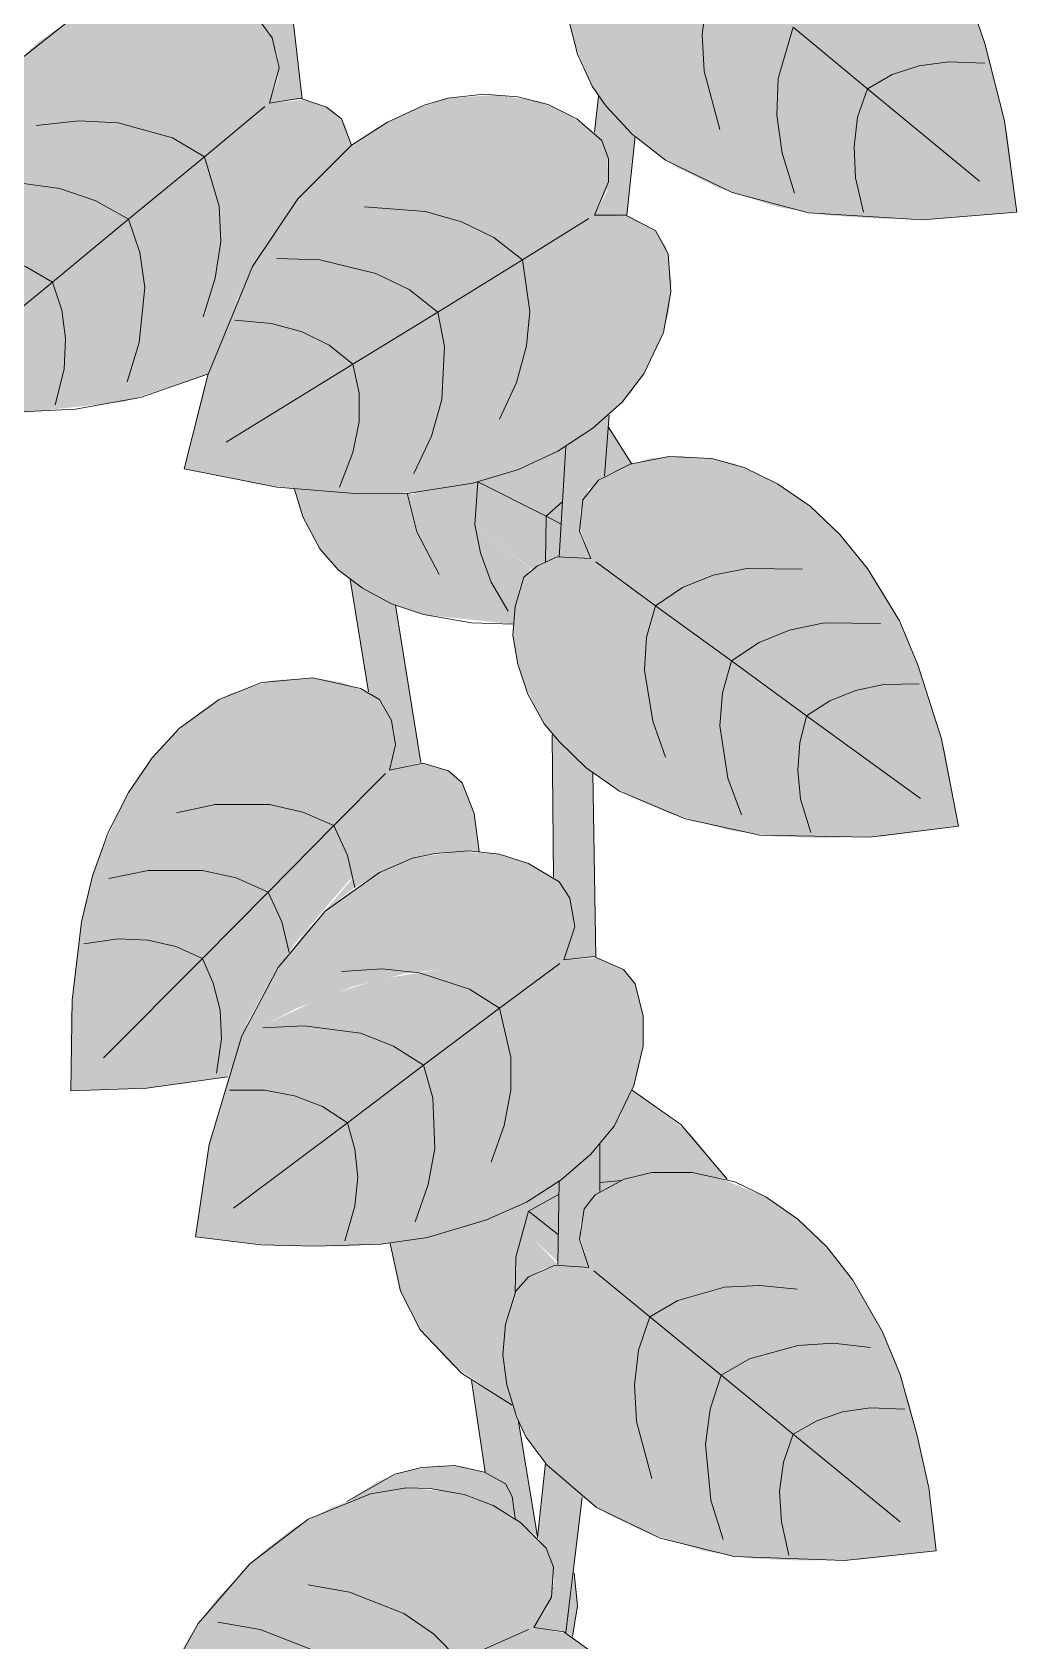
# Model space of a CAD drawing. Header units: millimetres. Extents: x -4 to 8794, y -6642 to 2653.
# Drawn here: x 3324.9 to 3470.1, y -4641.9 to -4404.8 of the extents above; entities that cross this region are included whole.
import ezdxf

# ---------------------------------------------------------------- set-up
doc = ezdxf.new("R2010")
doc.units = ezdxf.units.MM
doc.layers.add('VEG-HOJAS', color=117, linetype='Continuous', lineweight=18, true_color=0x2e5e38)
doc.layers.add('VEG-NERVIOS', color=115, linetype='Continuous', lineweight=9, true_color=0x528c5c)
doc.layers.add('VEG-RELLENO', color=253, linetype='Continuous', true_color=0x96c896)

# ---------------------------------------------------------------- blocks, each defined once
blk = doc.blocks.new('VEG_Pothos_colgante_ALZADO')
at = {"layer": 'VEG-RELLENO', "true_color": 0x87a96a}
h = blk.add_hatch(color=63, dxfattribs=at)
h.dxf.hatch_style = 1
h.paths.add_polyline_path([(113.2, -617.8), (123.3, -613), (126.5, -613.9), (128.5, -613.4), (130.6, -612.4), (132.7, -610.1), (134.4, -614.1), (115.7, -623.3), (106, -626.8), (104, -626.8), (102.4, -625.6), (102.1, -623.3), (103.4, -621.4)])
h.paths.add_polyline_path([(158.5, -598.1), (170.7, -597), (174, -597.6), (173.6, -601.8), (170.7, -600.2), (167.1, -600.1), (165.3, -601.1), (163.7, -603.3), (156.3, -604.9)])
h.paths.add_polyline_path([(201.4, -610.5), (210, -616.9), (210.4, -619.8), (212.5, -622.7), (216.6, -624.5), (213.2, -627.5), (203.6, -619.6)])
h.paths.add_polyline_path([(237.2, -643.6), (246.5, -656.2), (243.6, -659.4), (242, -655.9), (239.4, -653.7), (236.7, -652.9), (229.5, -643.9)])
h.paths.add_polyline_path([(260, -690.9), (260.1, -702.1), (257.6, -706), (257.5, -709.6), (253.6, -707.6), (254.1, -700.7)])
h.paths.add_polyline_path([(252.9, -740.1), (245.8, -764.7), (241.3, -764.2), (243.6, -760.7), (243.9, -756.1), (242.8, -753.7), (248.4, -733.8)])
h.paths.add_polyline_path([(237.2, -802.7), (235.2, -803.8), (233.5, -806.6), (232.9, -810), (233.7, -813.4), (229.2, -812.2), (232.4, -795.7), (239.2, -792.1)])
h.paths.add_polyline_path([(229.3, -842.3), (226, -858.4), (221.5, -858), (223.7, -854.1), (223.8, -850.5), (222, -847.6), (224.5, -835.7)])
h.paths.add_polyline_path([(221.4, -883.5), (219.7, -893.7), (216.9, -895.6), (215.5, -898.9), (215.3, -902.6), (216.7, -906.2), (211.9, -905.7), (214.6, -887.5)])
h.paths.add_polyline_path([(213.8, -939), (212.6, -950.6), (207.8, -950.6), (209.7, -947.1), (210, -944.9), (209.7, -941.3), (207.8, -938.4), (208.4, -933.1)])
h.paths.add_polyline_path([(210, -980.1), (209.3, -989.1), (206.9, -991), (205.7, -994.2), (205.7, -997.8), (207.3, -1001.2), (202.6, -1001), (203.6, -984.7)])
h.paths.add_polyline_path([(207.6, -1032.8), (208, -1060), (203.3, -1060.4), (204.9, -1055.5), (204.2, -1051.3), (201.8, -1048.2), (201.6, -1027.2)])
h.paths.add_polyline_path([(208.6, -1087.6), (208.6, -1094.5), (206.7, -1096.3), (205.7, -1099.5), (205.7, -1102.3), (207, -1105.7), (202.4, -1105.3), (202.6, -1093)])
h.paths.add_polyline_path([(206, -1139.6), (203.6, -1159.5), (198.9, -1158.8), (201.1, -1155.6), (201.9, -1151.8), (201.2, -1148), (199.4, -1145.5), (200.6, -1134.5)])
h.paths.add_polyline_path([(200, -1184.9), (198.4, -1195.1), (195.6, -1199.2), (195.3, -1203.1), (191.5, -1201), (193.2, -1189.4)])
h = blk.add_hatch(color=63, dxfattribs=at)
h.dxf.hatch_style = 1
h.paths.add_polyline_path([(83.9, -618.1), (95.8, -608.3), (97.8, -614.5), (91.2, -620), (80.8, -620)])
h.paths.add_polyline_path([(143, -616.3), (149.3, -625.5), (146.6, -628.9), (144.7, -625.3), (140.1, -622.5), (133.8, -614.4), (134.4, -614.1), (136.4, -615.9), (138.6, -616.8)])
h.paths.add_polyline_path([(169.3, -666.8), (168.2, -670.9), (169.4, -674.6), (165.3, -674.4), (162.3, -665.1), (165.7, -657.3)])
h.paths.add_polyline_path([(175.9, -702.5), (176.3, -719.2), (171.9, -719.5), (173.1, -716.5), (173, -714.1), (172.2, -711.3), (170.2, -709.4), (169.6, -698.6)])
h.paths.add_polyline_path([(175.1, -744.1), (173.9, -760.2), (172.3, -761.7), (171.2, -764.1), (171.3, -768.2), (167.3, -766.5), (168.7, -749.1)])
h.paths.add_polyline_path([(170.9, -799.8), (168, -826), (163.3, -826.6), (164.8, -822.1), (164.4, -818.7), (163.3, -815.7), (165.4, -793.9)])
h.paths.add_polyline_path([(162.4, -871.1), (159.7, -873.1), (158.8, -875), (158.7, -878.1), (160.1, -881.3), (155.7, -881.5), (157, -864.8), (163.4, -860.7)])
h.paths.add_polyline_path([(162, -909.9), (164.7, -933.5), (159.9, -934.1), (161.2, -930.3), (161.1, -927.2), (159.9, -923.6), (157, -921.1), (155.6, -904.8)])
h.paths.add_polyline_path([(178.5, -1008.1), (182.2, -1031.3), (177.6, -1032.4), (178.5, -1028.7), (178.3, -1026.7), (176.7, -1022.7), (174.5, -1020.9), (171.8, -1004.3)])
h.paths.add_polyline_path([(196.6, -1128.4), (199.4, -1145.4), (196.1, -1142.7), (195.7, -1139.5), (194.7, -1137.6), (191.7, -1135.9), (189.7, -1122.4), (195.7, -1126)])
h.paths.add_polyline_path([(206.1, -1187.1), (204.5, -1189.9), (204.2, -1194.2), (200.8, -1194.3), (200, -1184.9), (204.9, -1179)])
h.paths.add_polyline_path([(203.2, -1265.4), (199.5, -1280.6), (197.2, -1281.9), (195.3, -1285.4), (194.8, -1287.3), (195.3, -1290.9), (191, -1289.3), (196.1, -1269.7)])
h.paths.add_polyline_path([(188.8, -1323.6), (186.7, -1336.5), (182.1, -1336.2), (184, -1333.2), (184.4, -1331.3), (184.1, -1327.5), (182.4, -1325.2), (184.1, -1317.1)])
h.paths.add_polyline_path([(184.4, -1361.4), (183.7, -1380), (181.8, -1381.8), (180.8, -1385.5), (180.9, -1387.3), (182.1, -1390.5), (177.6, -1390), (178.2, -1366)])
h.paths.add_polyline_path([(183.7, -1420.4), (183.7, -1433.6), (179.3, -1435), (179.9, -1430.4), (177.7, -1425), (177.7, -1415)])
h.paths.add_polyline_path([(105.9, -608.1), (101.8, -611.2), (100.5, -607.3), (102.4, -606.4), (104.1, -604.5)])
at = {"layer": 'VEG-RELLENO', "true_color": 0x6ba263}
h = blk.add_hatch(color=83, dxfattribs=at)
h.dxf.hatch_style = 1
h.paths.add_polyline_path([(270.1, -950.2), (258.2, -951.2), (249.3, -951.1), (241.8, -950.6), (234.8, -949.4), (225.9, -946.5), (220, -943.6), (215, -940), (210.7, -935.9), (207.5, -931.6), (204.8, -925.3), (203.7, -919.1), (204.1, -914.5), (205.6, -909.5), (207.5, -907.4), (212.2, -905.6), (216.7, -906.2), (215.2, -901.2), (216, -897.2), (217.6, -894.9), (222.1, -892.6), (226.5, -891.5), (231, -891.4), (235.9, -892.1), (239.2, -893), (244.1, -895.4), (248.9, -898.9), (253.4, -903.1), (257.4, -908.3), (260.9, -914.3), (263.9, -920.6), (266.1, -927.7), (268.7, -938.6)])
h.paths.add_polyline_path([(232.1, -912.1), (238.8, -918.3), (246.3, -923.3), (254.2, -927.3), (262.9, -930.1), (256.2, -923.9), (248.8, -919), (240.8, -914.9)], flags=0)
at = {"layer": 'VEG-RELLENO', "true_color": 0xced696}
h = blk.add_hatch(color=71, dxfattribs=at)
h.dxf.hatch_style = 1
h.paths.add_polyline_path([(232.1, -912.1), (240.8, -914.9), (248.8, -919), (256.2, -923.9), (262.9, -930.1), (254.2, -927.3), (246.3, -923.3), (238.8, -918.3)])
at = {"layer": 'VEG-RELLENO', "true_color": 0x669b5f}
h = blk.add_hatch(color=83, dxfattribs=at)
h.dxf.hatch_style = 1
h.paths.add_polyline_path([(105.4, -979), (106.4, -966.8), (108.2, -957.7), (110.1, -950.2), (112.6, -943.3), (117.2, -934.9), (121.2, -929.5), (125.8, -925.1), (130.7, -921.7), (135.7, -919.3), (142.6, -917.9), (149.1, -918.2), (153.7, -919.5), (158.5, -922.1), (160.3, -924.5), (161.3, -929.6), (159.9, -934.1), (165.1, -933.6), (169.1, -935.1), (171, -937.2), (172, -940.3), (165.6, -946.4), (159.9, -954), (155.2, -962.8), (150.9, -974), (138.6, -978.1), (123.8, -979.7), (115.4, -979.8)])
h.paths.add_polyline_path([(149.5, -946.6), (141.2, -951), (133.9, -956.4), (127.3, -962.7), (121.7, -970.2), (129.9, -965.8), (137.2, -960.3), (143.8, -954)], flags=0)
at = {"layer": 'VEG-RELLENO', "true_color": 0x69a062}
h = blk.add_hatch(color=83, dxfattribs=at)
h.dxf.hatch_style = 1
h.paths.add_polyline_path([(147.3, -988), (150.2, -976.1), (153.3, -967.5), (156.3, -960.4), (159.9, -954), (165.6, -946.4), (170.4, -941.6), (175.5, -937.9), (181, -935.1), (186.2, -933.4), (193.3, -932.9), (199.6, -933.8), (203.9, -935.7), (208.2, -938.8), (209.7, -941.3), (209.9, -946.4), (207.8, -950.6), (213.1, -950.8), (216.8, -952.9), (218.4, -955.3), (219.2, -960.4), (218.8, -965), (217.4, -969.4), (215.1, -974), (213.1, -976.9), (209.2, -980.8), (204.2, -984.4), (198.6, -987.3), (192.2, -989.5), (185.3, -991), (178.1, -991.7), (170.5, -991.6), (159, -990.4)])
h.paths.add_polyline_path([(193.9, -958.9), (185, -961.7), (176.8, -965.9), (169.2, -971), (162.3, -977.4), (171.2, -974.5), (179.4, -970.3), (187.1, -965.3)], flags=0)
at = {"layer": 'VEG-RELLENO', "true_color": 0xced696}
h = blk.add_hatch(color=71, dxfattribs=at)
h.dxf.hatch_style = 1
h.paths.add_polyline_path([(149.5, -946.6), (143.8, -954), (137.2, -960.3), (129.9, -965.8), (121.7, -970.2), (127.3, -962.7), (133.9, -956.4), (141.2, -951)])
h = blk.add_hatch(color=71, dxfattribs=at)
h.dxf.hatch_style = 1
h.paths.add_polyline_path([(193.9, -958.9), (187.1, -965.3), (179.4, -970.3), (171.2, -974.5), (162.3, -977.4), (169.2, -971), (176.8, -965.9), (185, -961.7)])
at = {"layer": 'VEG-RELLENO', "true_color": 0x63965c}
h = blk.add_hatch(color=83, dxfattribs=at)
h.dxf.hatch_style = 1
h.paths.add_polyline_path([(195.8, -1010.9), (182.6, -1009.5), (177.9, -1007.9), (173.6, -1005.6), (170, -1002.9), (167.3, -999.8), (164.8, -995.1), (163.6, -991), (173.1, -991.7), (180.4, -991.6), (183, -994.8), (187.7, -999.1), (196.8, -1005.4)])
h.paths.add_polyline_path([(180.9, -991.5), (194.4, -988.8), (203.6, -984.7), (202.6, -1001), (198.6, -1002.8), (189.9, -996.1)])
h.paths.add_polyline_path([(209.8, -981.7), (213.3, -987.2), (209.3, -989.1)])
at = {"layer": 'VEG-RELLENO', "true_color": 0x609259}
h = blk.add_hatch(color=83, dxfattribs=at)
h.dxf.hatch_style = 1
h.paths.add_polyline_path([(261.5, -1040.7), (250.3, -1042.2), (241.8, -1042.4), (234.6, -1042.2), (227.8, -1041.3), (219.1, -1038.9), (213.3, -1036.4), (208.2, -1033.3), (203.8, -1029.5), (200.4, -1025.6), (197.4, -1019.7), (195.9, -1014), (195.9, -1009.6), (197, -1004.8), (198.7, -1002.7), (203, -1000.9), (207.3, -1001.2), (205.6, -996.6), (206.1, -992.6), (207.6, -990.3), (211.8, -987.8), (215.9, -986.5), (220.3, -986.1), (225.1, -986.5), (228.3, -987.2), (233.1, -989.3), (238, -992.3), (242.6, -996.2), (246.8, -1001), (250.6, -1006.5), (253.8, -1012.5), (256.3, -1019.2), (259.5, -1029.6)])
h.paths.add_polyline_path([(222.3, -1006.5), (228.7, -1012.6), (235.9, -1017.4), (243.6, -1021.3), (252, -1024.1), (245.6, -1018), (238.4, -1013.2), (230.7, -1009.3)], flags=0)
at = {"layer": 'VEG-RELLENO', "true_color": 0xced696}
h = blk.add_hatch(color=71, dxfattribs=at)
h.dxf.hatch_style = 1
h.paths.add_polyline_path([(182.2, -992), (189.9, -996.1), (198.4, -1002.7), (196.8, -1005.4), (187.7, -999.1), (183, -994.8), (180.4, -991.6)])
h = blk.add_hatch(color=71, dxfattribs=at)
h.dxf.hatch_style = 1
h.paths.add_polyline_path([(222.3, -1006.5), (230.7, -1009.3), (238.4, -1013.2), (245.6, -1018), (252, -1024.1), (243.6, -1021.3), (235.9, -1017.4), (228.7, -1012.6)])
at = {"layer": 'VEG-RELLENO', "true_color": 0x6aa162}
h = blk.add_hatch(color=83, dxfattribs=at)
h.dxf.hatch_style = 1
h.paths.add_polyline_path([(130.6, -1079.7), (130.6, -1068.2), (131.5, -1059.6), (132.6, -1052.5), (134.5, -1045.8), (138.1, -1037.6), (141.4, -1032.2), (145.2, -1027.7), (149.6, -1023.9), (154, -1021.2), (160.3, -1019.2), (166.3, -1018.8), (170.7, -1019.5), (175.3, -1021.4), (177.2, -1023.4), (178.6, -1028.1), (177.6, -1032.4), (182.5, -1031.4), (186.3, -1032.5), (188.3, -1034.3), (190.1, -1038.8), (190.8, -1044.4), (186, -1044.5), (181, -1045.4), (176.1, -1047.5), (171.9, -1050.1), (172.2, -1048.3), (171.6, -1048.7), (163.8, -1057.8), (160, -1063.4), (156.7, -1069.5), (153.7, -1077.6), (141.8, -1079.3)])
at = {"layer": 'VEG-RELLENO', "true_color": 0x6ca364}
h = blk.add_hatch(color=83, dxfattribs=at)
h.dxf.hatch_style = 1
h.paths.add_polyline_path([(149, -1101.2), (151, -1087.6), (154.8, -1074.3), (161.3, -1073.1), (169.7, -1070.4), (177.7, -1066.8), (185.1, -1061.8), (179.9, -1062.4), (172.2, -1064.3), (163.7, -1067.6), (155.7, -1071.9), (160, -1063.4), (165.2, -1056.2), (169.6, -1051.9), (176.1, -1047.5), (181, -1045.4), (187.7, -1044.4), (193.8, -1044.8), (198.1, -1046.2), (202.6, -1048.9), (204.2, -1051.3), (204.9, -1056.2), (203.3, -1060.4), (208.4, -1060.1), (212.1, -1061.8), (213.8, -1063.9), (215, -1068.7), (215, -1073.1), (214.1, -1077.4), (212.4, -1082), (210.7, -1084.9), (207.3, -1089), (202.9, -1092.8), (197.8, -1096.1), (191.9, -1098.7), (185.4, -1100.8), (178.7, -1102.1), (171.4, -1102.6), (160.4, -1102.5)])
at = {"layer": 'VEG-RELLENO', "true_color": 0xced696}
h = blk.add_hatch(color=71, dxfattribs=at)
h.dxf.hatch_style = 1
h.paths.add_polyline_path([(171.9, -1050.1), (169.6, -1051.9), (167.4, -1053.9), (172.2, -1048.3)])
h = blk.add_hatch(color=71, dxfattribs=at)
h.dxf.hatch_style = 1
h.paths.add_polyline_path([(185.1, -1061.8), (177.7, -1066.8), (169.7, -1070.4), (161.3, -1073.1), (154.8, -1074.3), (155.7, -1071.9), (156.7, -1071.2), (167.9, -1065.8), (176.3, -1063.2)])
at = {"layer": 'VEG-RELLENO', "true_color": 0x64975c}
h = blk.add_hatch(color=83, dxfattribs=at)
h.dxf.hatch_style = 1
h.paths.add_polyline_path([(195.7, -1126), (186.8, -1120.1), (182.1, -1114.9), (179.2, -1109.2), (177.7, -1102.2), (185.4, -1100.8), (191.9, -1098.7), (197.8, -1096.1), (202.6, -1093), (202.4, -1104.9), (198.9, -1101.6), (200.1, -1106), (197.4, -1107.7), (196.2, -1109.2), (194.5, -1115.6), (194.4, -1120.1)])
h.paths.add_polyline_path([(213.4, -1079.6), (222, -1086), (227.4, -1092.7), (222.2, -1091.7), (217.7, -1091.6), (213.5, -1092.3), (208.6, -1094.5), (208.6, -1087.6), (211.6, -1083.5)])
at = {"layer": 'VEG-RELLENO', "true_color": 0x6ba364}
h = blk.add_hatch(color=83, dxfattribs=at)
h.dxf.hatch_style = 1
h.paths.add_polyline_path([(258.2, -1147.5), (246.7, -1148.8), (238, -1148.9), (230.8, -1148.6), (224, -1147.5), (215.4, -1144.8), (209.8, -1142.1), (204.9, -1138.8), (200.8, -1134.8), (197.7, -1130.7), (195.2, -1124.6), (194.3, -1118.6), (194.7, -1114.1), (196.2, -1109.2), (198.1, -1107.1), (202.7, -1105.2), (207, -1105.7), (205.6, -1101), (206.3, -1097.1), (207.9, -1095), (212.2, -1092.7), (216.3, -1091.7), (220.6, -1091.5), (225.3, -1092.2), (233.1, -1095.3), (237.8, -1098.6), (242.1, -1102.7), (245.9, -1107.6), (249.3, -1113.3), (252.1, -1119.3), (254.3, -1126), (256.8, -1136.5)])
h.paths.add_polyline_path([(221.4, -1111.8), (225.5, -1119.5), (230.6, -1126.3), (236.5, -1132.5), (243.4, -1137.8), (239.4, -1130.1), (234.2, -1123.2), (228.3, -1117.1)], flags=0)
at = {"layer": 'VEG-RELLENO', "true_color": 0xced696}
h = blk.add_hatch(color=71, dxfattribs=at)
h.dxf.hatch_style = 1
h.paths.add_polyline_path([(198.9, -1101.6), (202.4, -1105.3), (200.1, -1106)])
h = blk.add_hatch(color=71, dxfattribs=at)
h.dxf.hatch_style = 1
h.paths.add_polyline_path([(221.4, -1111.8), (228.3, -1117.1), (234.2, -1123.2), (239.4, -1130.1), (243.4, -1137.8), (236.5, -1132.5), (230.6, -1126.3), (225.5, -1119.5)])
at = {"layer": 'VEG-RELLENO', "true_color": 0x699f61}
h = blk.add_hatch(color=83, dxfattribs=at)
h.dxf.hatch_style = 1
h.paths.add_polyline_path([(171.3, -1140.2), (175.8, -1137.3), (179.7, -1135.8), (184.8, -1134.9), (188.3, -1135), (191.6, -1135.9), (194.7, -1137.6), (195.7, -1139.5), (196.1, -1142.5), (190.1, -1139.7), (183.6, -1138.3), (178.4, -1138.4)])
h.paths.add_polyline_path([(204.8, -1150.9), (205.3, -1155.6), (204.6, -1160.1), (203.6, -1159.5)])
at = {"layer": 'VEG-RELLENO', "true_color": 0x679d60}
h = blk.add_hatch(color=83, dxfattribs=at)
h.dxf.hatch_style = 1
h.paths.add_polyline_path([(136.1, -1186.2), (140.3, -1174.9), (144.3, -1166.9), (148, -1160.3), (152.2, -1154.5), (158.7, -1147.8), (163.8, -1143.9), (169.3, -1141), (174.8, -1139.1), (180.1, -1138.2), (187, -1138.8), (192.9, -1140.8), (196.9, -1143.3), (200.7, -1147.1), (201.8, -1149.9), (201.4, -1155), (198.9, -1158.8), (203.9, -1159.7), (207.2, -1162.2), (208.4, -1164.7), (208.4, -1169.7), (207.4, -1174), (205.5, -1178), (202.7, -1182.1), (200.4, -1184.6), (196.1, -1187.8), (190.9, -1190.5), (185.1, -1192.6), (178.7, -1193.8), (171.9, -1194.2), (165, -1194), (162.6, -1193.7), (160.2, -1193.3), (157.7, -1192.8), (146.9, -1190.2)])
h.paths.add_polyline_path([(163.6, -1193.8), (172, -1189.3), (179.5, -1184), (185.4, -1178.6), (188.8, -1174.4), (180.4, -1178), (169.3, -1185.5), (161.1, -1193.4)], flags=0)
at = {"layer": 'VEG-HOJAS'}
for points in [[(263, -918.4), (265.4, -925.3), (268.3, -936.7), (270.1, -950.2), (256.2, -951.3), (239.4, -950.3), (228.1, -947.3), (218.3, -942.5), (213.4, -938.7), (209.5, -934.5), (207.5, -931.6), (205.3, -926.9), (204.1, -922.1)], [(162, -909.9), (164.7, -933.5)], [(150.9, -974), (140.9, -977.5), (131.3, -979.2), (117.3, -979.9), (105.4, -979), (106.4, -966.8), (109.4, -952.7), (112.6, -943.3), (117.2, -934.9), (122.7, -928), (130.7, -921.7), (135.7, -919.3), (139.2, -918.4), (147.5, -918), (153.7, -919.5), (158.5, -922.1), (160.3, -924.5), (161.3, -928.9), (159.9, -934.1), (164.4, -933.4), (168.3, -934.7), (170.5, -936.4), (172, -940.3)], [(207.8, -938.4), (208.4, -933.1)], [(213.8, -939), (212.6, -950.6)], [(210, -980.1), (209.3, -989.1)], [(209.8, -981.7), (213.3, -987.2)], [(202.6, -1001), (203.6, -984.7)], [(195.8, -1010.9), (189.7, -1010.7), (182.6, -1009.5), (177.9, -1007.9), (173.6, -1005.6), (170, -1002.9), (167.3, -999.8), (164.8, -995.1), (163.6, -991)], [(174.5, -1020.9), (171.8, -1004.3)], [(178.5, -1008.1), (182.2, -1031.3)], [(153.7, -1077.6), (141.8, -1079.3), (130.6, -1079.7), (130.8, -1066.3), (132.2, -1054.8), (133.8, -1048), (136.1, -1041.6), (139.1, -1035.7), (142.6, -1030.6), (146.6, -1026.3), (152.5, -1022), (158.7, -1019.5), (166.3, -1018.8), (173.3, -1020.4), (176.1, -1022), (177.9, -1025.1), (178.5, -1028.7), (177.6, -1032.4), (182.5, -1031.4), (186.3, -1032.5), (188.3, -1034.3), (190.1, -1038.8), (190.8, -1044.4)], [(201.8, -1048.2), (201.6, -1027.2)], [(207.6, -1032.8), (208, -1060)], [(213.4, -1079.6), (220.6, -1084.7), (227.4, -1092.7)], [(208.6, -1087.6), (208.6, -1094.5)], [(202.4, -1105.3), (202.6, -1093)], [(195.7, -1126), (188.2, -1121.3), (182.1, -1114.9), (179.2, -1109.2), (177.7, -1102.2)], [(191.7, -1135.9), (189.7, -1122.4)], [(196.6, -1128.4), (199.4, -1145.4)], [(171.3, -1140.2), (178.4, -1136.2), (182.3, -1135.2), (187.2, -1134.9), (191.6, -1135.9), (194.7, -1137.6), (195.7, -1139.5), (196.1, -1142.7)], [(199.4, -1145.5), (200.6, -1134.5)], [(141.1, -1173.1), (149.4, -1158.2), (157, -1149.4), (165.6, -1142.8), (174.8, -1139.1), (180.1, -1138.2), (183.6, -1138.3), (188.6, -1139.2), (192.9, -1140.8), (196.9, -1143.3), (200.7, -1147.1), (201.8, -1149.9), (201.5, -1154.3), (198.9, -1158.8), (203.3, -1159.4), (207.2, -1162.2)], [(206, -1139.6), (203.6, -1159.5)], [(204.8, -1150.8), (205.3, -1155.6), (204.6, -1160.1)]]:
    blk.add_lwpolyline(points, dxfattribs=at)
for points in [[(147.3, -988), (150.8, -974.2), (157.4, -958.2), (164.1, -948.2), (172, -940.3), (177.3, -936.9), (182.7, -934.4), (186.2, -933.4), (191.5, -932.8), (196.5, -933.2), (201, -934.3), (205.2, -936.4), (208.9, -939.6), (209.9, -942.3), (209.9, -945.7), (207.8, -950.6), (212.4, -950.6), (216.8, -952.9), (218.7, -956.3), (219.1, -961.9), (218, -967.9), (215.1, -974), (211.9, -978.2), (207.6, -982), (202.4, -985.4), (196.6, -988.1), (189.9, -990.1), (180.5, -991.6), (173.1, -991.7), (161, -990.7)], [(261.5, -1040.7), (248.4, -1042.3), (232.2, -1042), (221.2, -1039.6), (211.5, -1035.5), (206.6, -1032.1), (202.6, -1028.2), (200.4, -1025.6), (198, -1021.2), (196.5, -1016.8), (195.8, -1012.5), (196.1, -1008.3), (197.4, -1004), (199.4, -1002.3), (202.3, -1001), (207.3, -1001.2), (205.6, -997.2), (206.1, -992.6), (208.4, -989.7), (213.1, -987.3), (218.8, -986.2), (225.1, -986.5), (229.9, -987.8), (234.8, -990.2), (239.6, -993.5), (244, -997.7), (248.1, -1002.7), (252.8, -1010.4), (255.5, -1016.9), (259, -1027.8)], [(149, -1101.2), (151, -1087.6), (155.8, -1071.6), (161.2, -1061.5), (168.1, -1053.2), (176.1, -1047.5), (181, -1045.4), (184.3, -1044.7), (189.3, -1044.3), (193.8, -1044.8), (198.1, -1046.2), (202.6, -1048.9), (204.2, -1051.3), (204.9, -1055.5), (203.3, -1060.4), (207.7, -1059.9), (212.1, -1061.8), (213.8, -1063.9), (215, -1068.7), (215, -1073.1), (213.6, -1078.9), (210.7, -1084.9), (207.3, -1089), (202.9, -1092.8), (197.8, -1096.1), (191.9, -1098.7), (183.2, -1101.3), (176.3, -1102.3), (166.6, -1102.6), (158.6, -1102.4)], [(258.2, -1147.5), (244.7, -1148.9), (228.4, -1148.3), (217.5, -1145.6), (208.1, -1141.1), (200.8, -1134.8), (197.7, -1130.7), (196.3, -1127.7), (194.9, -1123), (194.3, -1118.6), (194.7, -1114.1), (196.2, -1109.2), (198.1, -1107.1), (202, -1105.4), (207, -1105.7), (205.6, -1101.6), (206.3, -1097.1), (207.9, -1095), (212.2, -1092.7), (216.3, -1091.7), (222.2, -1091.7), (228.5, -1093.1), (233.1, -1095.3), (237.8, -1098.6), (242.1, -1102.7), (245.9, -1107.6), (250.3, -1115.2), (252.9, -1121.5), (255.4, -1130.5), (257.1, -1138.2)]]:
    blk.add_lwpolyline(points, close=True, dxfattribs=at)
at = {"layer": 'VEG-NERVIOS'}
for points in [[(226, -913.9), (224.4, -918.8), (223.7, -924), (224, -929.4), (226.3, -938)], [(237.1, -922.9), (234.9, -930.5), (234.7, -935.9), (235.5, -941.5), (237.3, -947.4)], [(237.1, -922.9), (248.1, -932)], [(248.1, -932), (251.7, -929.9), (255.7, -928.6), (260, -928), (265.4, -928.2)], [(248.1, -932), (246.6, -936.2), (246.1, -940.5), (246.3, -945.1), (247.5, -950.2)], [(248.1, -932), (264.6, -945.6)], [(159.2, -934.6), (150.3, -942)], [(150.3, -942), (145.6, -939.2), (137.6, -937), (131.8, -936.7), (125.5, -937.4)], [(150.3, -942), (139.1, -951.2)], [(150.3, -942), (152.5, -949.3), (152.7, -954.5), (151.9, -959.9), (150.1, -965.6)], [(139.1, -951.2), (134.3, -948.5), (129, -946.7), (123.3, -945.9), (113.8, -946.6)], [(197.2, -957.2), (193, -953.9), (188.2, -951.6), (182.9, -950.1), (173.9, -949.4)], [(139.1, -951.2), (127.9, -960.5)], [(139.1, -951.2), (140.8, -956.1), (141.5, -961.3), (140.7, -969.4), (138.9, -975.2)], [(207, -951.1), (197.2, -957.2)], [(127.9, -960.5), (123.9, -958.2), (119.5, -956.7), (114.7, -956.1), (109.4, -956.3)], [(184.7, -964.9), (180.5, -961.6), (175.6, -959.2), (167.3, -957.2), (161, -957)], [(197.2, -957.2), (184.7, -964.9)], [(197.2, -957.2), (198.3, -964.8), (197.8, -969.9), (196.3, -975.3), (193.8, -980.7)], [(127.9, -960.5), (111, -974.4)], [(127.9, -960.5), (129.3, -964.6), (129.8, -968.8), (129.6, -973.3), (128.3, -978.6)], [(184.7, -964.9), (172.2, -972.6)], [(184.7, -964.9), (185.7, -970), (185.3, -977.8), (183.8, -983.2), (181.2, -988.7)], [(172.2, -972.6), (168.7, -969.8), (164.7, -967.8), (160.2, -966.6), (154.8, -966.1)], [(172.2, -972.6), (153.5, -984.1)], [(172.2, -972.6), (173.1, -976.8), (173.1, -981.1), (172.2, -985.6), (170.2, -990.7)], [(190.6, -989.9), (190.2, -996.2), (191, -1000.4), (192.6, -1004.7), (195.1, -1009)], [(190.6, -989.9), (200.7, -995)], [(180.2, -991.6), (181.6, -997.3), (184.9, -1003.6)], [(200.7, -995), (203, -992.9)], [(200.7, -995), (200.6, -1001.7)], [(200.7, -995), (202.8, -996.1)], [(208, -1001.7), (216.8, -1008.2)], [(216.8, -1008.2), (220.8, -1005.5), (225.3, -1003.7), (230.3, -1002.7), (238.5, -1002.8)], [(216.8, -1008.2), (215.5, -1012.8), (215.2, -1017.7), (216.4, -1025.2), (218.3, -1030.5)], [(216.8, -1008.2), (228, -1016.3)], [(228, -1016.3), (232.1, -1013.6), (236.6, -1011.8), (241.7, -1010.7), (250, -1010.8)], [(228, -1016.3), (226.7, -1021), (226.3, -1025.9), (227.5, -1033.6), (229.5, -1039)], [(228, -1016.3), (239.1, -1024.4)], [(239.1, -1024.4), (242.5, -1022.2), (246.3, -1020.7), (250.5, -1019.8), (255.7, -1019.7)], [(239.1, -1024.4), (238.1, -1028.4), (237.8, -1032.4), (238.2, -1036.7), (239.7, -1041.6)], [(239.1, -1024.4), (255.9, -1036.6)], [(177, -1032.9), (169.4, -1040.6)], [(169.4, -1040.6), (164.8, -1038.6), (159.9, -1037.5), (151.9, -1037.5), (146.2, -1038.7)], [(169.4, -1040.6), (159.7, -1050.4)], [(169.4, -1040.6), (171.4, -1045), (172.5, -1049.7)], [(159.7, -1050.4), (155, -1048.3), (150, -1047.2), (142, -1047.2), (136.2, -1048.4)], [(159.7, -1050.4), (150, -1060.2)], [(159.7, -1050.4), (161.7, -1054.8), (162.8, -1059.3)], [(150, -1060.2), (146.1, -1058.4), (142, -1057.5), (137.6, -1057.3), (132.5, -1058)], [(150, -1060.2), (135.4, -1074.8)], [(150, -1060.2), (151.6, -1063.8), (152.6, -1067.8), (152.8, -1072), (152.1, -1077.1)], [(193.8, -1067.5), (189.4, -1064.7), (182, -1062.3), (176.5, -1061.7), (170.5, -1062.1)], [(202.7, -1060.9), (193.8, -1067.5)], [(193.8, -1067.5), (182.6, -1075.9)], [(193.8, -1067.5), (195.5, -1074.7), (195.5, -1079.6), (194.5, -1084.8), (192.6, -1090.2)], [(182.6, -1075.9), (178.2, -1073.1), (173.3, -1071.2), (165, -1070.1), (158.9, -1070.4)], [(182.6, -1075.9), (171.4, -1084.4)], [(182.6, -1075.9), (184, -1080.7), (184.3, -1088.2), (183.3, -1093.5), (181.4, -1099)], [(171.4, -1084.4), (167.7, -1082), (163.6, -1080.4), (159.2, -1079.6), (154, -1079.6)], [(171.4, -1084.4), (154.6, -1097)], [(171.4, -1084.4), (172.5, -1088.3), (172.9, -1092.4), (172.5, -1096.7), (171, -1101.8)], [(208.6, -1093.2), (211.8, -1092.9)], [(198.1, -1097.4), (202.6, -1094.9)], [(198.1, -1097.4), (196.2, -1104.2), (196.1, -1109.5)], [(198.1, -1097.4), (202.5, -1100.9)], [(207.7, -1106.2), (216, -1113)], [(216, -1113), (220.1, -1110.6), (227, -1108.6), (232.2, -1108.4), (237.7, -1108.9)], [(216, -1113), (214.3, -1117.9), (213.7, -1123), (214, -1128.4), (216.3, -1136.8)], [(216, -1113), (226.5, -1121.6)], [(226.5, -1121.6), (230.7, -1119.2), (237.8, -1117.2), (243, -1116.9), (248.5, -1117.5)], [(226.5, -1121.6), (224.9, -1126.6), (224.2, -1131.8), (225, -1140), (226.8, -1145.8)], [(226.5, -1121.6), (237.1, -1130.3)], [(237.1, -1130.3), (240.6, -1128.3), (244.4, -1127), (248.5, -1126.4), (253.6, -1126.6)], [(237.1, -1130.3), (235.7, -1134.4), (235.1, -1138.7), (235.4, -1143.2), (236.5, -1148.1)], [(237.1, -1130.3), (252.9, -1143.2)], [(187.9, -1163.6), (184.1, -1159.7), (179.7, -1156.7), (171.7, -1153.6), (165.6, -1152.5)], [(174.9, -1169.2), (171.1, -1165.3), (166.6, -1162.2), (158.5, -1159.1), (152.3, -1158)], [(198.1, -1159.1), (187.9, -1163.6)]]:
    blk.add_lwpolyline(points, dxfattribs=at)

msp = doc.modelspace()

# ---------------------------------------------------------------- block references
msp.add_blockref('VEG_Pothos_colgante_ALZADO', (3200, -3481.12))

doc.saveas('drawing.dxf')
